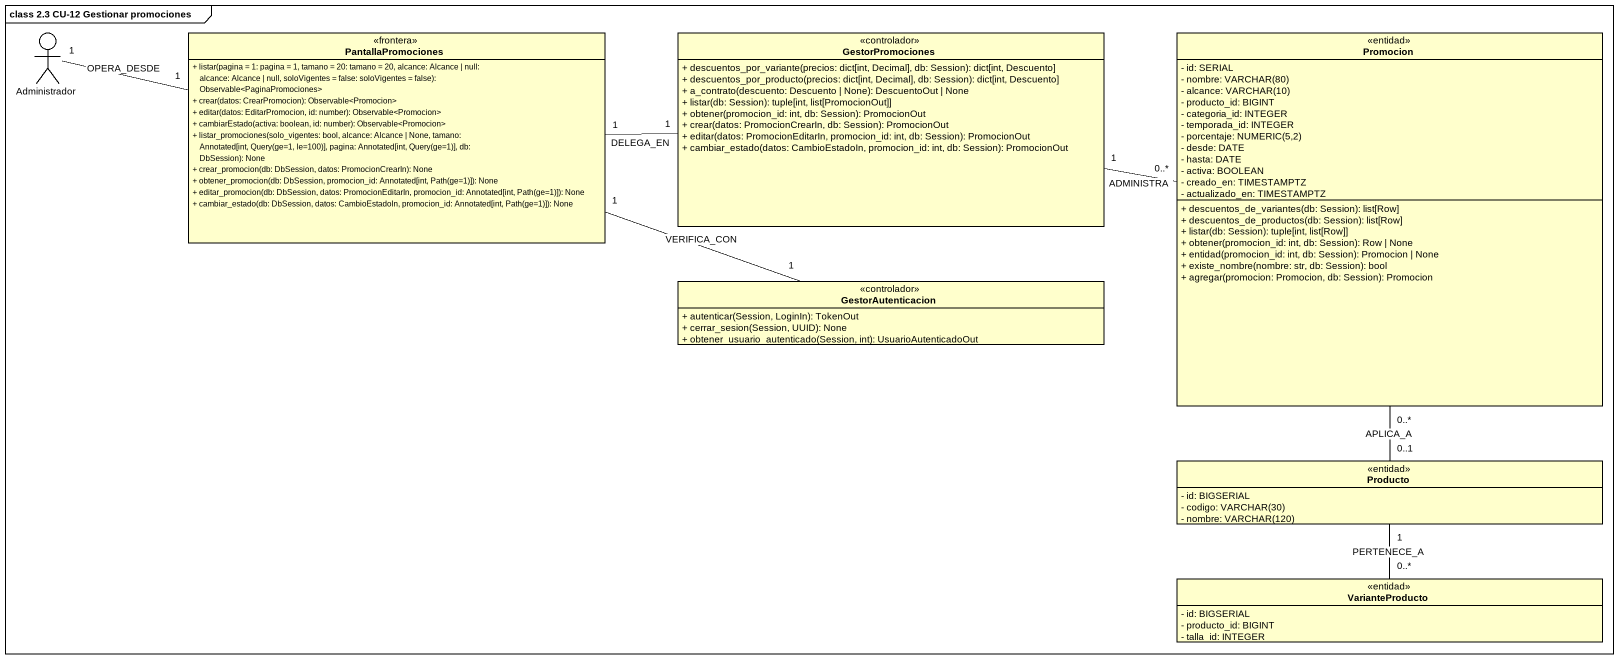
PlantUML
@startuml
mainframe class 2.3 CU-12 Gestionar promociones
allowmixing
hide circle
hide empty members
skinparam classAttributeIconSize 0
actor Administrador
class PantallaPromociones <<frontera>> {
  + listar(pagina = 1: pagina = 1, tamano = 20: tamano = 20, alcance: Alcance | null: alcance: Alcance | null, soloVigentes = false: soloVigentes = false): Observable<PaginaPromociones>
  + crear(datos: CrearPromocion): Observable<Promocion>
  + editar(datos: EditarPromocion, id: number): Observable<Promocion>
  + cambiarEstado(activa: boolean, id: number): Observable<Promocion>
  + listar_promociones(solo_vigentes: bool, alcance: Alcance | None, tamano: Annotated[int, Query(ge=1, le=100)], pagina: Annotated[int, Query(ge=1)], db: DbSession): None
  + crear_promocion(db: DbSession, datos: PromocionCrearIn): None
  + obtener_promocion(db: DbSession, promocion_id: Annotated[int, Path(ge=1)]): None
  + editar_promocion(db: DbSession, datos: PromocionEditarIn, promocion_id: Annotated[int, Path(ge=1)]): None
  + cambiar_estado(db: DbSession, datos: CambioEstadoIn, promocion_id: Annotated[int, Path(ge=1)]): None
}
class GestorPromociones <<controlador>> {
  + descuentos_por_variante(precios: dict[int, Decimal], db: Session): dict[int, Descuento]
  + descuentos_por_producto(precios: dict[int, Decimal], db: Session): dict[int, Descuento]
  + a_contrato(descuento: Descuento | None): DescuentoOut | None
  + listar(db: Session): tuple[int, list[PromocionOut]]
  + obtener(promocion_id: int, db: Session): PromocionOut
  + crear(datos: PromocionCrearIn, db: Session): PromocionOut
  + editar(datos: PromocionEditarIn, promocion_id: int, db: Session): PromocionOut
  + cambiar_estado(datos: CambioEstadoIn, promocion_id: int, db: Session): PromocionOut
}
class Promocion <<entidad>> {
  - id: SERIAL
  {field} - nombre: VARCHAR(80)
  {field} - alcance: VARCHAR(10)
  - producto_id: BIGINT
  - categoria_id: INTEGER
  - temporada_id: INTEGER
  {field} - porcentaje: NUMERIC(5,2)
  - desde: DATE
  - hasta: DATE
  - activa: BOOLEAN
  - creado_en: TIMESTAMPTZ
  - actualizado_en: TIMESTAMPTZ
  + descuentos_de_variantes(db: Session): list[Row]
  + descuentos_de_productos(db: Session): list[Row]
  + listar(db: Session): tuple[int, list[Row]]
  + obtener(promocion_id: int, db: Session): Row | None
  + entidad(promocion_id: int, db: Session): Promocion | None
  + existe_nombre(nombre: str, db: Session): bool
  + agregar(promocion: Promocion, db: Session): Promocion
}
class GestorAutenticacion <<controlador>> {
  + autenticar(Session, LoginIn): TokenOut
  + cerrar_sesion(Session, UUID): None
  + obtener_usuario_autenticado(Session, int): UsuarioAutenticadoOut
}
class Producto <<entidad>> {
  - id: BIGSERIAL
  {field} - codigo: VARCHAR(30)
  {field} - nombre: VARCHAR(120)
}
class VarianteProducto <<entidad>> {
  - id: BIGSERIAL
  - producto_id: BIGINT
  - talla_id: INTEGER
}
Administrador "1" -right- "1" PantallaPromociones : OPERA_DESDE
PantallaPromociones "1" -right- "1" GestorPromociones : DELEGA_EN
PantallaPromociones "1" -right- "1" GestorAutenticacion : VERIFICA_CON
GestorPromociones "1" -right- "0..*" Promocion : ADMINISTRA
Promocion "0..*" -- "0..1" Producto : APLICA_A
VarianteProducto "0..*" -up- "1" Producto : PERTENECE_A
@enduml
